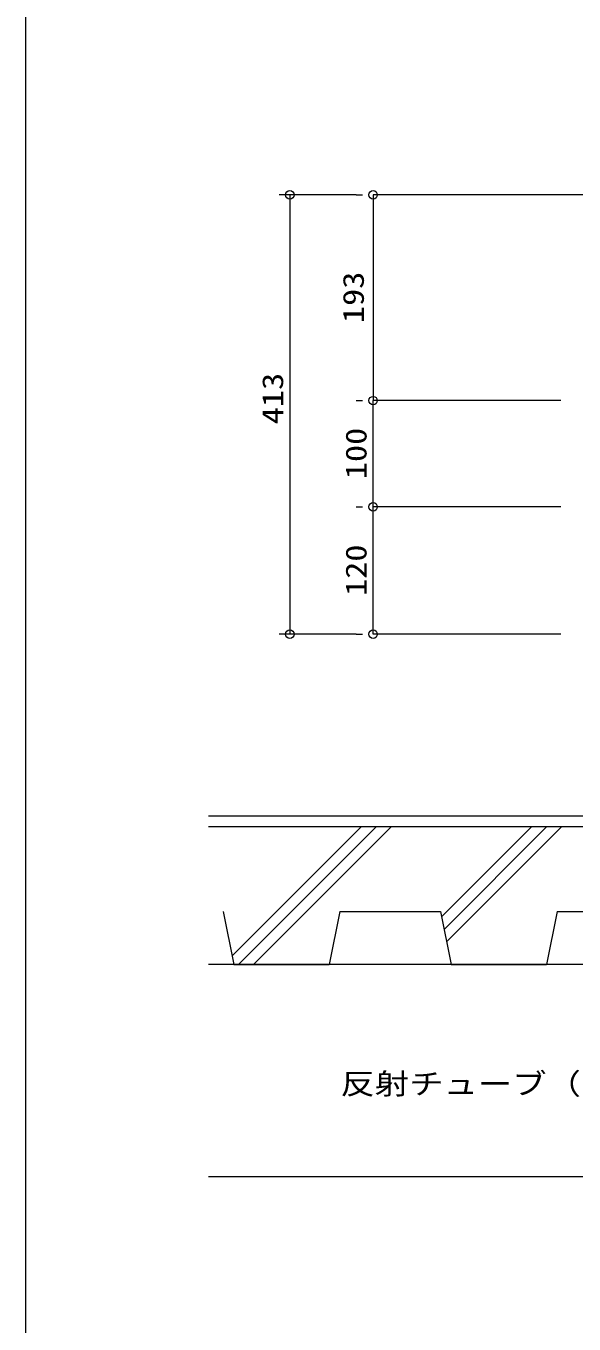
# Model space of a CAD drawing. Units: millimetres at full size, sheet at 1:10. Extents: x -1350 to 1480, y -1825 to 2250.
# Drawn here: x -1350 to -833, y -733 to 489 of the extents above; entities that cross this region are included whole.
import ezdxf
from ezdxf.enums import TextEntityAlignment as Align

# ---------------------------------------------------------------- set-up
doc = ezdxf.new("R2010")
doc.units = ezdxf.units.MM
doc.header["$LTSCALE"] = 10
for name, color, linetype, lineweight in [('0-1_一般', 4, 'Continuous', 18), ('0-3_寸法', 4, 'Continuous', 18), ('0-9__0-2_プロット', 4, 'Continuous', 18), ('0-F_敷地', 4, 'Continuous', 18)]:
    doc.layers.add(name, color=color, linetype=linetype, lineweight=lineweight)
doc.styles.add('HGSｺﾞｼｯｸM', font='')
doc.styles.add('ＭＳ ゴシック', font='')
doc.styles.get('HGSｺﾞｼｯｸM').set_extended_font_data('HGSｺﾞｼｯｸM')
doc.styles.get('ＭＳ ゴシック').set_extended_font_data('MS Gothic')

msp = doc.modelspace()

# ---------------------------------------------------------------- linework, layer by layer
at = {"layer": '0-1_一般'}
msp.add_line((-1349.77, -1825.17), (-1349.77, 2249.83), dxfattribs=at)
at = {"layer": '0-3_寸法'}
for p, q in [((-1038.4, 329.98), (-1110.91, 329.98)), ((-1100.91, 329.98), (-1100.91, -83.76)), ((-1038.4, 329.98), (-1032.5, 329.98)), ((-1022.5, 329.98), (-1022.5, 136.24)), ((-1038.4, 136.24), (-1032.5, 136.24)), ((-1038.4, 136.24), (-1032.5, 136.24)), ((-1022.5, 36.24), (-1022.5, 136.24)), ((-1038.4, 36.24), (-1032.5, 36.24)), ((-1038.4, 36.24), (-1032.5, 36.24)), ((-1022.5, -83.76), (-1022.5, 36.24)), ((-1038.4, -83.76), (-1110.91, -83.76)), ((-1038.4, -83.76), (-1032.5, -83.76))]:
    msp.add_line(p, q, dxfattribs=at)
for centre in [(-1100.91, 329.98), (-1022.5, 329.98), (-1022.5, 136.24), (-1022.5, 136.24), (-1022.5, 36.24), (-1022.5, 36.24), (-1100.91, -83.76), (-1022.5, -83.76)]:
    msp.add_circle(centre, 4, dxfattribs=at)
at = {"layer": '0-9__0-2_プロット'}
for p, q in [((-1177.53, -254.76), (-790.36, -254.76)), ((-1177.53, -264.76), (-780.36, -264.76)), ((-1033.47, -264.76), (-1155.46, -386.75)), ((-1019.32, -264.76), (-1149.32, -394.76)), ((-1005.18, -264.76), (-1135.18, -394.76)), ((-872.69, -264.76), (-957.83, -349.9)), ((-858.55, -264.76), (-955.47, -361.69)), ((-844.4, -264.76), (-953.12, -373.47))]:
    msp.add_line(p, q, dxfattribs=at)
at = {"layer": '0-F_敷地'}
for p, q in [((-586.59, 330.04), (-1022.5, 330.04)), ((-845.59, 136.24), (-1022.5, 136.24)), ((-845.59, 36.24), (-1022.5, 36.24)), ((-845.59, -83.76), (-1022.5, -83.76)), ((-1163.86, -344.76), (-1153.86, -394.76)), ((-1053.86, -344.76), (-1063.86, -394.76)), ((-1053.86, -344.76), (-958.86, -344.76)), ((-958.86, -344.76), (-948.86, -394.76)), ((-848.86, -344.76), (-858.86, -394.76)), ((-848.86, -344.76), (-753.86, -344.76)), ((-661.41, -394.76), (-1177.53, -394.76)), ((-1153.86, -394.76), (-1063.86, -394.76)), ((-948.86, -394.76), (-858.86, -394.76)), ((-653.86, -594.76), (-1177.53, -594.76))]:
    msp.add_line(p, q, dxfattribs=at)

# ---------------------------------------------------------------- texts
at = {"layer": '0-1_一般', "color": 7, "style": 'ＭＳ ゴシック', "width": 1.2}
for s, p in [('193', (-1025.24, 209.23)), ('413', (-1101.31, 113.95))]:
    msp.add_text(s, height=19.79, rotation=90, dxfattribs=at).set_placement(p, align=Align.BOTTOM_LEFT)
at = {"layer": '0-1_一般', "color": 7, "style": 'HGSｺﾞｼｯｸM', "width": 1.2}
msp.add_text('反射チューブ（アルミ製）', height=19.79, dxfattribs=at).set_placement((-1053.22, -522.9), align=Align.BOTTOM_LEFT)
at = {"layer": '0-3_寸法', "color": 7, "style": 'ＭＳ ゴシック', "width": 1.2}
for s, p in [('100', (-1022.7, 62.24)), ('120', (-1022.7, -47.76))]:
    msp.add_text(s, height=19.79, rotation=90, dxfattribs=at).set_placement(p, align=Align.BOTTOM_LEFT)

doc.saveas('drawing.dxf')
